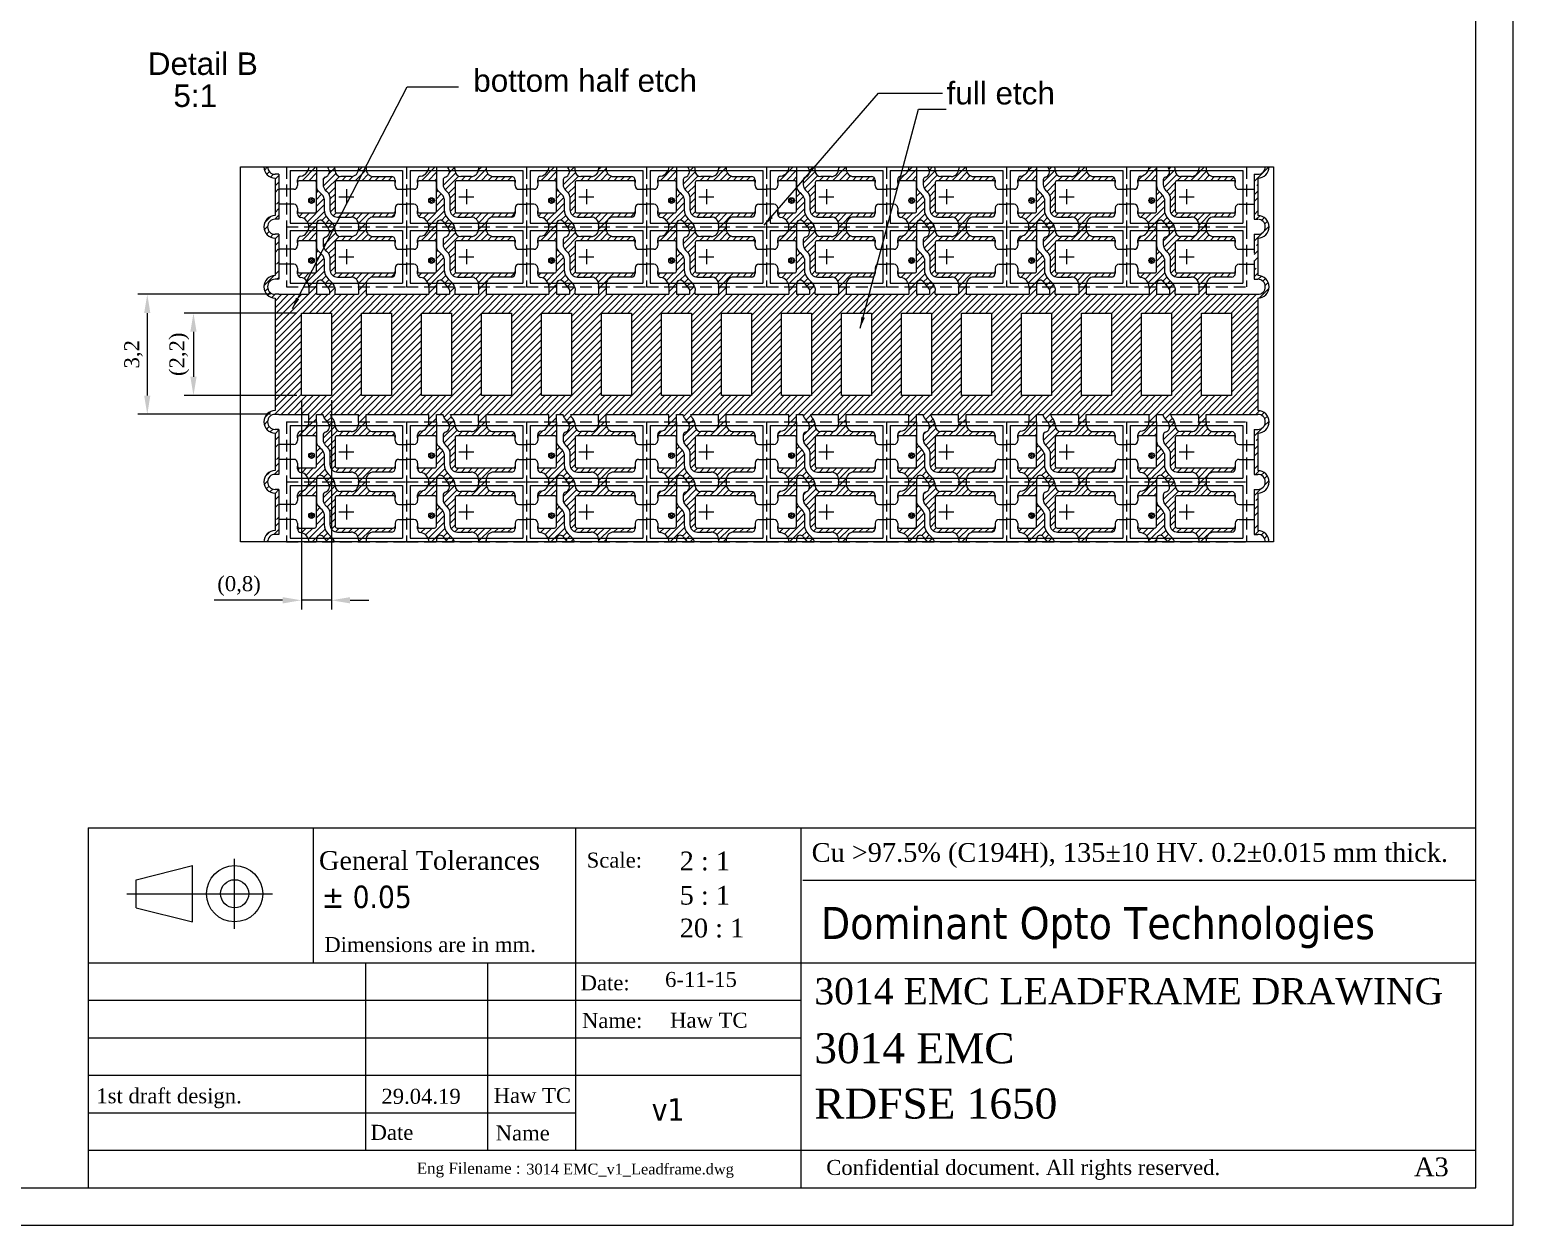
# Model space of a CAD drawing. Header units: millimetres. Extents: x -1672 to -743, y 1116 to 1403.
# Drawn here: x -941 to -743.2, y 1115.5 to 1274.9 of the extents above; entities that cross this region are included whole.
import ezdxf

# ---------------------------------------------------------------- set-up
doc = ezdxf.new("R2010")
doc.units = ezdxf.units.MM
doc.header["$MEASUREMENT"] = 0
doc.linetypes.add('ACAD_ISO02W100', pattern=[15, 12, -3])
doc.linetypes.add('HIDDEN', pattern=[9.525, 6.35, -3.175])
doc.layers.get('0').update_dxf_attribs({"color": 1})
for name, color, linetype in [('\\M+2A4C1\\M+2B3CE\\M+2B944', 144, 'HIDDEN'), ('bottom side half etching', 6, 'Continuous'), ('c2', 2, 'Continuous'), ('Hatch', 1, 'HIDDEN')]:
    doc.layers.add(name, color=color, linetype=linetype)
for name, color, linetype, lineweight in [('Dimension', 3, 'Continuous', 5), ('LF', 4, 'Continuous', 25), ('Visble1', 6, 'Continuous', 20), ('Visible', 7, 'Continuous', 25), ('Visible2', 6, 'ACAD_ISO02W100', 15)]:
    doc.layers.add(name, color=color, linetype=linetype, lineweight=lineweight)
doc.styles.add('Company Name', font='tahomabd.ttf', dxfattribs={"height": 3})
doc.styles.add('Dim', font='arial.ttf', dxfattribs={"height": 3})
doc.styles.add('Jentech', font='romantic.ttf')
doc.styles.get("Standard").update_dxf_attribs({"font": 'romantic.ttf', "height": 2})
doc.dimstyles.new('ISO-25', dxfattribs={"dimtxt": 2, "dimasz": 1.5, "dimexe": 0.5, "dimexo": 0.5, "dimgap": 0.7, "dimtad": 1, "dimdec": 3, "dimdsep": 46, "dimtxsty": 'Jentech', "dimcen": 2.5, "dimclre": 256, "dimclrt": 1, "dimadec": 0, "dimazin": 0, "dimtfac": 1, "dimtdec": 3, "dimtmove": 0, "dimatfit": 3, "dimfxl": 0, "dimlwe": -1, "dimarcsym": 0})
doc.dimstyles.new('ISO-25 scale5', dxfattribs={"dimtxt": 1.5, "dimasz": 2.5, "dimexe": 1.25, "dimexo": 0.625, "dimtad": 1, "dimtoh": 1, "dimlfac": 0.2, "dimtxsty": 'Standard', "dimcen": 2.5, "dimclre": 256, "dimclrt": 1, "dimadec": 0, "dimazin": 0, "dimtfac": 1, "dimtmove": 0, "dimatfit": 3, "dimfxl": 0, "dimlwe": -1, "dimarcsym": 0})
pattern_1 = [(45, (-1037.75305, 1191.4217), (-0.4419417, 0.4419417), [])]
pattern_2 = [(45, (-1152.9834, 964.2726), (-0.4419417, 0.4419417), [])]

# ---------------------------------------------------------------- blocks, each defined once
blk = doc.blocks.new('*D96')
at = {"layer": 'Defpoints', "color": 0}
for p in [(-904.75, 1237.13), (-919.13, 1226.13), (-904.75, 1226.13)]:
    blk.add_point(p, dxfattribs=at)
at = {"layer": 'Dimension'}
for p, q in [((-905.37, 1237.13), (-920.38, 1237.13)), ((-905.37, 1226.13), (-920.38, 1226.13))]:
    blk.add_line(p, q, dxfattribs=at)
at = {"layer": 'Dimension', "color": 0, "lineweight": -2}
blk.add_line((-919.13, 1234.63), (-919.13, 1228.63), dxfattribs=at)
at = {"layer": 'Dimension', "color": 0}
for points in [[(-919.55, 1234.63), (-918.72, 1234.63), (-919.13, 1237.13)], [(-919.55, 1228.63), (-918.72, 1228.63), (-919.13, 1226.13)]]:
    blk.add_solid(points, dxfattribs=at)
at = {"layer": 'Dimension', "color": 1, "insert": (-921.02, 1231.63), "char_height": 2, "attachment_point": 5, "rotation": 90}
blk.add_mtext('(2,2)', dxfattribs=at)
blk = doc.blocks.new('*D97')
at = {"layer": 'Defpoints', "color": 0}
for p in [(-904.75, 1226.13), (-900.75, 1226.13), (-904.75, 1198.84)]:
    blk.add_point(p, dxfattribs=at)
at = {"layer": 'Dimension'}
for p, q in [((-904.75, 1225.5), (-904.75, 1197.59)), ((-900.75, 1225.5), (-900.75, 1197.59))]:
    blk.add_line(p, q, dxfattribs=at)
at = {"layer": 'Dimension', "color": 0, "lineweight": -2}
for p, q in [((-907.25, 1198.84), (-916.38, 1198.84)), ((-900.75, 1198.84), (-904.75, 1198.84)), ((-898.25, 1198.84), (-895.75, 1198.84))]:
    blk.add_line(p, q, dxfattribs=at)
at = {"layer": 'Dimension', "color": 0}
for points in [[(-907.25, 1199.26), (-907.25, 1198.42), (-904.75, 1198.84)], [(-898.25, 1199.26), (-898.25, 1198.42), (-900.75, 1198.84)]]:
    blk.add_solid(points, dxfattribs=at)
at = {"layer": 'Dimension', "color": 1, "insert": (-913.06, 1200.73), "char_height": 2, "attachment_point": 5}
blk.add_mtext('(0,8)', dxfattribs=at)
blk = doc.blocks.new('*D147')
at = {"layer": 'Defpoints', "color": 0}
for p in [(-908.25, 1239.63), (-925.29, 1223.63), (-908.25, 1223.63)]:
    blk.add_point(p, dxfattribs=at)
at = {"layer": 'Dimension'}
for p, q in [((-908.87, 1239.63), (-926.54, 1239.63)), ((-908.87, 1223.63), (-926.54, 1223.63))]:
    blk.add_line(p, q, dxfattribs=at)
at = {"layer": 'Dimension', "color": 0, "lineweight": -2}
blk.add_line((-925.29, 1237.13), (-925.29, 1226.13), dxfattribs=at)
at = {"layer": 'Dimension', "color": 0}
for points in [[(-925.71, 1237.13), (-924.88, 1237.13), (-925.29, 1239.63)], [(-925.71, 1226.13), (-924.88, 1226.13), (-925.29, 1223.63)]]:
    blk.add_solid(points, dxfattribs=at)
at = {"layer": 'Dimension', "color": 1, "insert": (-927.13, 1231.63), "char_height": 2, "attachment_point": 5, "rotation": 90}
blk.add_mtext('3,2', dxfattribs=at)
blk = doc.blocks.new('*U46')
at = {"layer": 'LF'}
for p, q in [((-7, 0.5), (-5, 0.5)), ((-5, -0.5), (-5, 0.5)), ((-4, 0.5), (-2.25, 0.5)), ((-4, -0.5), (-4, 0.5)), ((-2.25, 0.07), (-2.25, 0.5)), ((-1.5, 0.5), (1.62, 0.5)), ((1.62, -0.5), (1.62, 0.5)), ((2.62, 0.5), (7, 0.5)), ((2.62, -0.5), (2.62, 0.5))]:
    blk.add_line(p, q, dxfattribs=at)
at = {"layer": 'LF', "lineweight": 9}
for p, q in [((-1.5, 0.5), (-1.5, 0)), ((-1.5, 0.05), (-1.5, 0)), ((-2.56, -0.5), (-2.36, -0.24))]:
    blk.add_line(p, q, dxfattribs=at)
at = {"layer": 'LF'}
blk.add_arc((-2.75, 0.07), 0.5, 321.8974, 0, dxfattribs=at)
at = {"layer": 'LF', "lineweight": 9}
blk.add_arc((-3, 0), 1.5, 340.7018, 0, dxfattribs=at)
blk = doc.blocks.new('*U47')
at = {"layer": 'LF', "color": 0, "linetype": 'ByBlock', "lineweight": -2}
for p in [(0, 0), (16, 0), (32, 0), (48, 0), (64, 0), (80, 0), (96, 0), (112, 0)]:
    blk.add_blockref('*U46', p, dxfattribs=at)
blk = doc.blocks.new('*U48')
at = {"layer": 'LF'}
for p, q in [((-7, 0.5), (-5, 0.5)), ((-5, -0.5), (-5, 0.5)), ((-4, 0.5), (-3.1, 0.5)), ((-4, -0.5), (-4, 0.5)), ((-3.1, 0.36), (-3.1, 0.5)), ((-2.1, 0.5), (1.62, 0.5)), ((-2.1, 0.43), (-2.1, 0.5)), ((1.62, -0.5), (1.62, 0.5)), ((2.62, 0.5), (7, 0.5)), ((2.62, -0.5), (2.62, 0.5))]:
    blk.add_line(p, q, dxfattribs=at)
at = {"layer": 'LF', "lineweight": 9}
blk.add_line((-2.99, 0.05), (-2.56, -0.5), dxfattribs=at)
at = {"layer": 'LF'}
blk.add_arc((-2.6, 0.36), 0.5, 180, 218.1026, dxfattribs=at)
at = {"layer": 'LF', "lineweight": 9}
for centre, radius, start, end in [((-1.6, 0.43), 0.5, 180, 225.5543), ((-3, -1), 1.5, 19.2982, 45.5543)]:
    blk.add_arc(centre, radius, start, end, dxfattribs=at)
blk = doc.blocks.new('*U49')
at = {"layer": 'LF', "color": 0, "linetype": 'ByBlock', "lineweight": -2}
for p in [(0, 0), (16, 0), (32, 0), (48, 0), (64, 0), (80, 0), (96, 0), (112, 0)]:
    blk.add_blockref('*U48', p, dxfattribs=at)
blk = doc.blocks.new('*U50')
at = {"layer": 'LF'}
blk.add_line((-1, 0), (1, 0), dxfattribs=at)
blk = doc.blocks.new('*U51')
at = {"layer": 'LF', "color": 0, "linetype": 'ByBlock', "lineweight": -2}
for p in [(0, 0), (16, 0), (32, 0), (48, 0), (64, 0), (80, 0), (96, 0), (112, 0), (128, 0)]:
    blk.add_blockref('*U50', p, dxfattribs=at)
blk = doc.blocks.new('*U52')
at = {"layer": 'LF'}
blk.add_line((-1, 0), (1, 0), dxfattribs=at)
blk = doc.blocks.new('*U53')
at = {"layer": 'LF', "color": 0, "linetype": 'ByBlock', "lineweight": -2}
for p in [(0, 0), (16, 0), (32, 0), (48, 0), (64, 0), (80, 0), (96, 0), (112, 0), (128, 0)]:
    blk.add_blockref('*U52', p, dxfattribs=at)
blk = doc.blocks.new('*U44')
at = {"layer": 'LF'}
blk.add_lwpolyline([(-2, 5.5), (2, 5.5), (2, -5.5), (-2, -5.5)], close=True, dxfattribs=at)
blk = doc.blocks.new('*U45')
at = {"layer": 'LF', "color": 0, "linetype": 'ByBlock', "lineweight": -2}
for p in [(0, 0), (8, 0), (16, 0), (24, 0), (32, 0), (40, 0), (48, 0), (56, 0), (64, 0), (72, 0), (80, 0), (88, 0), (96, 0), (104, 0), (112, 0), (120, 0)]:
    blk.add_blockref('*U44', p, dxfattribs=at)
blk = doc.blocks.new('without tunnel')
at = {"layer": 'Dimension'}
h = blk.add_hatch(dxfattribs=at)
h.set_pattern_fill('AR-HBONE', color=256, scale=0.2, style=0)
h.set_pattern_definition([(45, (-4678.2712, -3546.139), (9e-17, 1.13137085), [2.4, -0.8]), (135, (-4677.70555, -3545.5733), (9e-17, 1.13137085), [2.4, -0.8])])
h.paths.add_polyline_path([(-20.1, -2, 1), (-17.1, -2, 1)])
at = {"layer": 'Hatch'}
h = blk.add_hatch(dxfattribs=at)
h.set_pattern_fill('ANSI31', color=256, scale=20)
h.set_pattern_definition([(45, (2985.13, -1225.2742), (-1.767767, 1.767767), [])])
h.paths.add_polyline_path([(-16, 14), (-20.42, 14, -0.259589), (-24.29, 11.05, 0.372825), (-26, 9.07), (-26, 7.6, -0.414214), (-25, 8.6), (-17, 8.6, -0.414214), (-16, 7.6)])
h.paths.add_polyline_path([(-16, 16), (-20, 16, -0.103244), (-20.42, 14), (-16, 14)])
h.paths.add_polyline_path([(-9.75, -11.75, -0.198912), (-11.8, -6.8), (-11.8, -1.13, 0.172187), (-13.57, 1.7), (-14.83, 2.96, -0.198912), (-16, 5.78), (-16, -7.6, -0.414214), (-17, -8.6), (-25, -8.6, -0.414214), (-26, -7.6), (-26, -9.07, 0.372825), (-24.29, -11.05, -0.259589), (-20.42, -14), (-15.95, -14, -0.630407), (-12.43, -13.22), (-11.81, -14), (-7.51, -14, 0.014872), (-7.76, -13.74)])
h.paths.add_polyline_path([(-16, -14.45, -0.056727), (-15.95, -14), (-20.42, -14, -0.103244), (-20, -16), (-16, -16)])
h.paths.add_polyline_path([(-7.51, -14), (-11.81, -14), (-10.24, -16), (-6.34, -16, 0.097582)])
h.paths.add_polyline_path([(-5, 8.6), (25, 8.6, -0.414214), (26, 7.6), (26, 8.8, 0.414214), (24, 10.8), (14.5, 10.8, -0.356394), (10.58, 14), (6.42, 14, -0.356394), (2.5, 10.8), (-3, 10.8, -0.414214), (-6, 13.8), (-6, 14), (-9.08, 14, -0.393336), (-11.23, 10.52, 0.337319), (-12.4, 8.98), (-12.4, 6.43, 0.198912), (-11.23, 3.6), (-10.57, 2.94, -0.172187), (-8.8, 0.11), (-8.8, -6.8, 0.414214), (-4.8, -10.8), (2.5, -10.8, -0.356394), (6.42, -14), (10.58, -14, -0.356394), (14.5, -10.8), (24, -10.8, 0.414214), (26, -8.8), (26, -7.6, -0.414214), (25, -8.6), (-5, -8.6, -0.414214), (-6, -7.6), (-6, 7.6, -0.414214)])
h.paths.add_polyline_path([(-6.34, 16), (-10.24, 16), (-9.66, 15.26, -0.117374), (-9.08, 14), (-6, 14, 0.085121)])
h.paths.add_polyline_path([(10.5, 16), (6.5, 16), (6.5, 14.8, -0.050382), (6.42, 14), (10.58, 14, -0.050382), (10.5, 14.8)])
h.paths.add_polyline_path([(10.5, -14.8, -0.050382), (10.58, -14), (6.42, -14, -0.050382), (6.5, -14.8), (6.5, -16), (10.5, -16)])
at = {"layer": '\\M+2A4C1\\M+2B3CE\\M+2B944'}
for p, q in [((-32, 16), (-32, -16)), ((-32, 16), (32, 16)), ((32, 16), (32, -16)), ((-32, -16), (32, -16))]:
    blk.add_line(p, q, dxfattribs=at)
at = {"layer": 'bottom side half etching', "lineweight": 9}
blk.add_line((-26, 7.6), (-26, 6), dxfattribs=at)
for points in [[(-26, -7.6), (-26, -7.6, 0.414214), (-25, -8.6), (-17, -8.6, 0.414214), (-16, -7.6), (-16, 7.6, 0.414214), (-17, 8.6), (-25, 8.6, 0.414214), (-26, 7.6), (-26, 6)], [(26, 7.6), (26, 7.6, 0.414214), (25, 8.6), (-5, 8.6, 0.414214), (-6, 7.6), (-6, -7.6, 0.414214), (-5, -8.6), (25, -8.6, 0.414214), (26, -7.6), (26, -7.6)]]:
    blk.add_lwpolyline(points, format="xyb", dxfattribs=at)
for centre, start, end in [((-28, 6), 270, 0), ((28, 6), 180, 270), ((-28, -6), 0, 90), ((28, -6), 90, 180)]:
    blk.add_arc(centre, 2, start, end, dxfattribs=at)
at = {"layer": 'c2'}
for p, q in [((-30, 14), (-30, -14)), ((-30, 14), (30, 14)), ((30, 14), (30, -14)), ((-4, 0), (4, 0)), ((0, 4), (0, -4)), ((-30, -14), (30, -14))]:
    blk.add_line(p, q, dxfattribs=at)
at = {"layer": 'LF', "lineweight": 9}
for p, q in [((-16, 16), (-16, 5.78)), ((-10.24, 16), (-9.66, 15.26)), ((6.5, 16), (6.5, 14.8)), ((10.5, 16), (10.5, 14.8)), ((-26, 7.54), (-26, 9.07)), ((-12.4, 8.98), (-12.4, 6.43)), ((-6, 13.8), (-6, 14.02)), ((2.5, 10.8), (-3, 10.8)), ((14.5, 10.8), (24, 10.8)), ((26, 8.8), (26, 7.6)), ((-14.83, 2.96), (-13.57, 1.7)), ((-14.83, 2.96), (-13.57, 1.7)), ((-11.23, 3.6), (-10.57, 2.94)), ((-11.23, 3.6), (-10.57, 2.94)), ((-8.8, 0.11), (-8.8, -6.8)), ((-26, -9.07), (-26, -7.54)), ((-11.8, -1.13), (-11.8, -6.8)), ((26, -7.6), (26, -8.8)), ((-12.43, -13.22), (-10.24, -16)), ((-9.75, -11.75), (-7.76, -13.74)), ((-4.8, -10.8), (2.5, -10.8)), ((6.5, -14.8), (6.5, -16)), ((10.5, -14.8), (10.5, -16)), ((24, -10.8), (14.5, -10.8))]:
    blk.add_line(p, q, dxfattribs=at)
at = {"layer": 'LF', "ltscale": 0.1}
blk.add_line((-16, -14.45), (-16, -16), dxfattribs=at)
at = {"layer": 'LF', "lineweight": 9}
blk.add_circle((-18.6, -2), 1.5, dxfattribs=at)
at = {"layer": 'LF', "ltscale": 0.1}
for centre, radius, start, end in [((-25, 16), 5, 278.21321, 0), ((-24, 9.07), 2, 98.21321, 180), ((-24, -9.07), 2, 180, 261.78679), ((-25, -16), 5, 0, 81.78679)]:
    blk.add_arc(centre, radius, start, end, dxfattribs=at)
at = {"layer": 'LF', "lineweight": 9}
for centre, radius, start, end in [((-12, 14.02), 6, 0, 19.29823), ((-10.8, 8.98), 1.6, 105.14573, 180), ((-12.02, 13.41), 3, 285.4391, 38.10257), ((-3, 13.8), 3, 180, 270), ((2.5, 14.8), 4, 270, 0), ((14.5, 14.8), 4, 180, 270), ((24, 8.8), 2, 0, 90), ((-12, 5.78), 4, 180, 225), ((-16.67, -2.21), 4.99, 12.52119, 51.60039), ((-8.4, 6.43), 4, 180, 225), ((-8.4, 6.43), 4, 180, 225), ((-13.67, -0.97), 4.99, 12.52119, 51.60039), ((-4.8, -6.8), 7, 180, 225), ((-4.8, -6.8), 4, 180, 270), ((-14, -14.45), 2, 38.10257, 180), ((-12, -17.98), 6, 19.29823, 45), ((2.5, -14.8), 4, 360, 90), ((14.5, -14.8), 4, 90, 180), ((24, -8.8), 2, 270, 360)]:
    blk.add_arc(centre, radius, start, end, dxfattribs=at)
at = {"layer": 'Visble1'}
for p, q in [((-28, 4), (-32, 4)), ((26, 6), (26, 7.6)), ((28, 4), (32, 4)), ((-28, -4), (-32, -4)), ((-26, -6), (-26, -7.6)), ((26, -6), (26, -7.6)), ((28, -4), (32, -4))]:
    blk.add_line(p, q, dxfattribs=at)

msp = doc.modelspace()

# ---------------------------------------------------------------- hatches: boundary and pattern name
at = {"layer": 'Hatch'}
h = msp.add_hatch(dxfattribs=at)
h.set_pattern_fill('ANSI31', color=256, scale=5)
h.set_pattern_definition(pattern_2)
h.paths.add_polyline_path([(-907.7474, 1251.1251), (-908.2474, 1251.1251), (-908.2474, 1250.1251, 1), (-908.2474, 1247.1251), (-908.2474, 1246.1251), (-907.7474, 1246.1251), (-907.7474, 1247.6251), (-908.2474, 1247.6251, -1), (-908.2474, 1249.6251), (-907.7474, 1249.6251)])
h.paths.add_polyline_path([(-907.7474, 1255.6251), (-908.2474, 1255.6251, -0.41421356), (-909.2474, 1256.6251), (-909.7474, 1256.6251, 0.41421356), (-908.2474, 1255.1251), (-908.2474, 1254.1251), (-907.7474, 1254.1251)])
h.paths.add_polyline_path([(-775.7474, 1256.6251), (-776.2474, 1256.6251, -0.41421356), (-777.2474, 1255.6251), (-777.7474, 1255.6251), (-777.7474, 1254.1251), (-777.2474, 1254.1251), (-777.2474, 1255.1251, 0.41421356)])
h.paths.add_polyline_path([(-777.2474, 1250.1251), (-777.2474, 1251.1251), (-777.7474, 1251.1251), (-777.7474, 1249.6251), (-777.2474, 1249.6251, -1), (-777.2474, 1247.6251), (-777.7474, 1247.6251), (-777.7474, 1246.1251), (-777.2474, 1246.1251), (-777.2474, 1247.1251, 1)])
h = msp.add_hatch(dxfattribs=at)
h.set_pattern_fill('ANSI31', color=256, scale=10, style=0)
h.set_pattern_definition([(45, (-1152.9834, 964.2726), (-0.8838835, 0.8838835), [])])
h.paths.add_polyline_path([(-907.7474, 1253.6251), (-908.2474, 1253.6251), (-908.2474, 1251.6251), (-907.7474, 1251.6251)])
h = msp.add_hatch(dxfattribs=at)
h.set_pattern_fill('ANSI31', color=256, scale=5)
h.set_pattern_definition(pattern_2)
h.paths.add_polyline_path([(-777.7474, 1253.6251), (-777.2474, 1253.6251), (-777.2474, 1251.6251), (-777.7474, 1251.6251)])
h = msp.add_hatch(dxfattribs=at)
h.set_pattern_fill('ANSI31', color=256, scale=10, style=0)
h.set_pattern_definition([(45, (-1152.9834, 956.2726), (-0.8838835, 0.8838835), [])])
h.paths.add_polyline_path([(-907.7474, 1245.6251), (-908.2474, 1245.6251), (-908.2474, 1243.6251), (-907.7474, 1243.6251)])
h = msp.add_hatch(dxfattribs=at)
h.set_pattern_fill('ANSI31', color=256, scale=5)
h.set_pattern_definition(pattern_2)
h.paths.add_polyline_path([(-777.7474, 1245.6251), (-777.2474, 1245.6251), (-777.2474, 1243.6251), (-777.7474, 1243.6251)])
h = msp.add_hatch(dxfattribs=at)
h.set_pattern_fill('ANSI31', color=256, scale=5)
h.set_pattern_definition(pattern_1)
h.paths.add_polyline_path([(-908.2474, 1224.1251, 1), (-908.2474, 1221.1251), (-908.2474, 1220.1251), (-907.7474, 1220.1251), (-907.7474, 1221.6251), (-908.2474, 1221.6251, -1), (-908.2474, 1223.6251), (-907.7474, 1223.6251), (-905.7474, 1223.6251), (-903.7474, 1223.6251), (-903.7474, 1222.6251), (-902.7474, 1222.6251), (-902.7474, 1223.6251), (-901.8474, 1223.6251), (-901.8474, 1223.4856, 0.1678027), (-901.7408, 1223.177), (-901.308, 1222.6251), (-900.3321, 1222.6251, 0.11506753), (-900.6975, 1223.2002, -0.20142783), (-900.8474, 1223.5572), (-900.8474, 1223.6251), (-897.1224, 1223.6251), (-897.1224, 1222.6251), (-896.1224, 1222.6251), (-896.1224, 1223.6251), (-891.7474, 1223.6251), (-889.7474, 1223.6251), (-887.7474, 1223.6251), (-887.7474, 1222.6251), (-886.7474, 1222.6251), (-886.7474, 1223.6251), (-885.8474, 1223.6251), (-885.8474, 1223.4856, 0.1678027), (-885.7408, 1223.177), (-885.308, 1222.6251), (-884.3321, 1222.6251, 0.11506753), (-884.6975, 1223.2002, -0.20142783), (-884.8474, 1223.5572), (-884.8474, 1223.6251), (-881.1224, 1223.6251), (-881.1224, 1222.6251), (-880.1224, 1222.6251), (-880.1224, 1223.6251), (-875.7474, 1223.6251), (-873.7474, 1223.6251), (-871.7474, 1223.6251), (-871.7474, 1222.6251), (-870.7474, 1222.6251), (-870.7474, 1223.6251), (-869.8474, 1223.6251), (-869.8474, 1223.4856, 0.1678027), (-869.7408, 1223.177), (-869.308, 1222.6251), (-868.3321, 1222.6251, 0.11506753), (-868.6975, 1223.2002, -0.20142783), (-868.8474, 1223.5572), (-868.8474, 1223.6251), (-865.1224, 1223.6251), (-865.1224, 1222.6251), (-864.1224, 1222.6251), (-864.1224, 1223.6251), (-859.7474, 1223.6251), (-857.7474, 1223.6251), (-855.7474, 1223.6251), (-855.7474, 1222.6251), (-854.7474, 1222.6251), (-854.7474, 1223.6251), (-853.8474, 1223.6251), (-853.8474, 1223.4856, 0.1678027), (-853.7408, 1223.177), (-853.308, 1222.6251), (-852.3321, 1222.6251, 0.11506753), (-852.6975, 1223.2002, -0.20142783), (-852.8474, 1223.5572), (-852.8474, 1223.6251), (-849.1224, 1223.6251), (-849.1224, 1222.6251), (-848.1224, 1222.6251), (-848.1224, 1223.6251), (-843.7474, 1223.6251), (-841.7474, 1223.6251), (-839.7474, 1223.6251), (-839.7474, 1222.6251), (-838.7474, 1222.6251), (-838.7474, 1223.6251), (-837.8474, 1223.6251), (-837.8474, 1223.4856, 0.1678027), (-837.7408, 1223.177), (-837.308, 1222.6251), (-836.3321, 1222.6251, 0.11506753), (-836.6975, 1223.2002, -0.20142783), (-836.8474, 1223.5572), (-836.8474, 1223.6251), (-833.1224, 1223.6251), (-833.1224, 1222.6251), (-832.1224, 1222.6251), (-832.1224, 1223.6251), (-827.7474, 1223.6251), (-825.7474, 1223.6251), (-823.7474, 1223.6251), (-823.7474, 1222.6251), (-822.7474, 1222.6251), (-822.7474, 1223.6251), (-821.8474, 1223.6251), (-821.8474, 1223.4856, 0.1678027), (-821.7408, 1223.177), (-821.308, 1222.6251), (-820.3321, 1222.6251, 0.11506753), (-820.6975, 1223.2002, -0.20142783), (-820.8474, 1223.5572), (-820.8474, 1223.6251), (-817.1224, 1223.6251), (-817.1224, 1222.6251), (-816.1224, 1222.6251), (-816.1224, 1223.6251), (-811.7474, 1223.6251), (-809.7474, 1223.6251), (-807.7474, 1223.6251), (-807.7474, 1222.6251), (-806.7474, 1222.6251), (-806.7474, 1223.6251), (-805.8474, 1223.6251), (-805.8474, 1223.4856, 0.1678027), (-805.7408, 1223.177), (-805.308, 1222.6251), (-804.3321, 1222.6251, 0.11506753), (-804.6975, 1223.2002, -0.20142783), (-804.8474, 1223.5572), (-804.8474, 1223.6251), (-801.1224, 1223.6251), (-801.1224, 1222.6251), (-800.1224, 1222.6251), (-800.1224, 1223.6251), (-795.7474, 1223.6251), (-793.7474, 1223.6251), (-791.7474, 1223.6251), (-791.7474, 1222.6251), (-790.7474, 1222.6251), (-790.7474, 1223.6251), (-789.8474, 1223.6251), (-789.8474, 1223.4856, 0.1678027), (-789.7408, 1223.177), (-789.308, 1222.6251), (-788.3321, 1222.6251, 0.11506753), (-788.6975, 1223.2002, -0.20142783), (-788.8474, 1223.5572), (-788.8474, 1223.6251), (-785.1224, 1223.6251), (-785.1224, 1222.6251), (-784.1224, 1222.6251), (-784.1224, 1223.6251), (-779.7474, 1223.6251), (-777.7474, 1223.6251), (-777.2474, 1223.6251, -1), (-777.2474, 1221.6251), (-777.7474, 1221.6251), (-777.7474, 1220.1251), (-777.2474, 1220.1251), (-777.2474, 1221.1251, 1), (-777.2474, 1224.1251), (-777.2474, 1239.1251, 1), (-777.2474, 1242.1251), (-777.2474, 1243.1251), (-777.7474, 1243.1251), (-777.7474, 1241.6251), (-777.2474, 1241.6251, -1), (-777.2474, 1239.6251), (-777.7474, 1239.6251), (-779.7474, 1239.6251), (-784.1224, 1239.6251), (-784.1224, 1240.6251), (-785.1224, 1240.6251), (-785.1224, 1239.6251), (-788.2479, 1239.6251), (-788.2479, 1240.1293, 0.084404), (-788.3321, 1240.6251), (-789.308, 1240.6251), (-789.1044, 1240.3654, -0.1678027), (-788.9979, 1240.0569), (-788.9979, 1239.6251), (-790.7474, 1239.6251), (-790.7474, 1240.6251), (-791.7474, 1240.6251), (-791.7474, 1239.6251), (-793.7474, 1239.6251), (-795.7474, 1239.6251), (-800.1224, 1239.6251), (-800.1224, 1240.6251), (-801.1224, 1240.6251), (-801.1224, 1239.6251), (-804.2479, 1239.6251), (-804.2479, 1240.1293, 0.084404), (-804.3321, 1240.6251), (-805.308, 1240.6251), (-805.1044, 1240.3654, -0.1678027), (-804.9979, 1240.0569), (-804.9979, 1239.6251), (-806.7474, 1239.6251), (-806.7474, 1240.6251), (-807.7474, 1240.6251), (-807.7474, 1239.6251), (-809.7474, 1239.6251), (-811.7474, 1239.6251), (-816.1224, 1239.6251), (-816.1224, 1240.6251), (-817.1224, 1240.6251), (-817.1224, 1239.6251), (-820.2479, 1239.6251), (-820.2479, 1240.1293, 0.084404), (-820.3321, 1240.6251), (-821.308, 1240.6251), (-821.1044, 1240.3654, -0.1678027), (-820.9979, 1240.0569), (-820.9979, 1239.6251), (-822.7474, 1239.6251), (-822.7474, 1240.6251), (-823.7474, 1240.6251), (-823.7474, 1239.6251), (-825.7474, 1239.6251), (-827.7474, 1239.6251), (-832.1224, 1239.6251), (-832.1224, 1240.6251), (-833.1224, 1240.6251), (-833.1224, 1239.6251), (-836.2479, 1239.6251), (-836.2479, 1240.1293, 0.084404), (-836.3321, 1240.6251), (-837.308, 1240.6251), (-837.1044, 1240.3654, -0.1678027), (-836.9979, 1240.0569), (-836.9979, 1239.6251), (-838.7474, 1239.6251), (-838.7474, 1240.6251), (-839.7474, 1240.6251), (-839.7474, 1239.6251), (-841.7474, 1239.6251), (-843.7474, 1239.6251), (-848.1224, 1239.6251), (-848.1224, 1240.6251), (-849.1224, 1240.6251), (-849.1224, 1239.6251), (-852.2479, 1239.6251), (-852.2479, 1240.1293, 0.084404), (-852.3321, 1240.6251), (-853.308, 1240.6251), (-853.1044, 1240.3654, -0.1678027), (-852.9979, 1240.0569), (-852.9979, 1239.6251), (-854.7474, 1239.6251), (-854.7474, 1240.6251), (-855.7474, 1240.6251), (-855.7474, 1239.6251), (-857.7474, 1239.6251), (-859.7474, 1239.6251), (-864.1224, 1239.6251), (-864.1224, 1240.6251), (-865.1224, 1240.6251), (-865.1224, 1239.6251), (-868.2479, 1239.6251), (-868.2479, 1240.1293, 0.084404), (-868.3321, 1240.6251), (-869.308, 1240.6251), (-869.1044, 1240.3654, -0.1678027), (-868.9979, 1240.0569), (-868.9979, 1239.6251), (-870.7474, 1239.6251), (-870.7474, 1240.6251), (-871.7474, 1240.6251), (-871.7474, 1239.6251), (-873.7474, 1239.6251), (-875.7474, 1239.6251), (-880.1224, 1239.6251), (-880.1224, 1240.6251), (-881.1224, 1240.6251), (-881.1224, 1239.6251), (-884.2479, 1239.6251), (-884.2479, 1240.1293, 0.084404), (-884.3321, 1240.6251), (-885.308, 1240.6251), (-885.1044, 1240.3654, -0.1678027), (-884.9979, 1240.0569), (-884.9979, 1239.6251), (-886.7474, 1239.6251), (-886.7474, 1240.6251), (-887.7474, 1240.6251), (-887.7474, 1239.6251), (-889.7474, 1239.6251), (-891.7474, 1239.6251), (-896.1224, 1239.6251), (-896.1224, 1240.6251), (-897.1224, 1240.6251), (-897.1224, 1239.6251), (-900.2479, 1239.6251), (-900.2479, 1240.1293, 0.084404), (-900.3321, 1240.6251), (-901.308, 1240.6251), (-901.1044, 1240.3654, -0.1678027), (-900.9979, 1240.0569), (-900.9979, 1239.6251), (-902.7474, 1239.6251), (-902.7474, 1240.6251), (-903.7474, 1240.6251), (-903.7474, 1239.6251), (-905.7474, 1239.6251), (-907.7474, 1239.6251), (-908.2474, 1239.6251, -1), (-908.2474, 1241.6251), (-907.7474, 1241.6251), (-907.7474, 1243.1251), (-908.2474, 1243.1251), (-908.2474, 1242.1251, 1), (-908.2474, 1239.1251)])
h.paths.add_polyline_path([(-904.7474, 1237.1251), (-900.7474, 1237.1251), (-900.7474, 1226.1251), (-904.7474, 1226.1251)], flags=16)
h.paths.add_polyline_path([(-896.7474, 1237.1251), (-892.7474, 1237.1251), (-892.7474, 1226.1251), (-896.7474, 1226.1251)], flags=16)
h.paths.add_polyline_path([(-888.7474, 1237.1251), (-884.7474, 1237.1251), (-884.7474, 1226.1251), (-888.7474, 1226.1251)], flags=16)
h.paths.add_polyline_path([(-880.7474, 1237.1251), (-876.7474, 1237.1251), (-876.7474, 1226.1251), (-880.7474, 1226.1251)], flags=16)
h.paths.add_polyline_path([(-872.7474, 1237.1251), (-868.7474, 1237.1251), (-868.7474, 1226.1251), (-872.7474, 1226.1251)], flags=16)
h.paths.add_polyline_path([(-864.7474, 1237.1251), (-860.7474, 1237.1251), (-860.7474, 1226.1251), (-864.7474, 1226.1251)], flags=16)
h.paths.add_polyline_path([(-856.7474, 1237.1251), (-852.7474, 1237.1251), (-852.7474, 1226.1251), (-856.7474, 1226.1251)], flags=16)
h.paths.add_polyline_path([(-848.7474, 1237.1251), (-844.7474, 1237.1251), (-844.7474, 1226.1251), (-848.7474, 1226.1251)], flags=16)
h.paths.add_polyline_path([(-840.7474, 1237.1251), (-836.7474, 1237.1251), (-836.7474, 1226.1251), (-840.7474, 1226.1251)], flags=16)
h.paths.add_polyline_path([(-832.7474, 1237.1251), (-828.7474, 1237.1251), (-828.7474, 1226.1251), (-832.7474, 1226.1251)], flags=16)
h.paths.add_polyline_path([(-824.7474, 1237.1251), (-820.7474, 1237.1251), (-820.7474, 1226.1251), (-824.7474, 1226.1251)], flags=16)
h.paths.add_polyline_path([(-816.7474, 1237.1251), (-812.7474, 1237.1251), (-812.7474, 1226.1251), (-816.7474, 1226.1251)], flags=16)
h.paths.add_polyline_path([(-808.7474, 1237.1251), (-804.7474, 1237.1251), (-804.7474, 1226.1251), (-808.7474, 1226.1251)], flags=16)
h.paths.add_polyline_path([(-800.7474, 1237.1251), (-796.7474, 1237.1251), (-796.7474, 1226.1251), (-800.7474, 1226.1251)], flags=16)
h.paths.add_polyline_path([(-792.7474, 1237.1251), (-788.7474, 1237.1251), (-788.7474, 1226.1251), (-792.7474, 1226.1251)], flags=16)
h.paths.add_polyline_path([(-784.7474, 1237.1251), (-780.7474, 1237.1251), (-780.7474, 1226.1251), (-784.7474, 1226.1251)], flags=16)
h = msp.add_hatch(dxfattribs=at)
h.set_pattern_fill('ANSI31', color=256, scale=10, style=0)
h.set_pattern_definition([(45, (-1152.9834, 930.2726), (-0.8838835, 0.8838835), [])])
h.paths.add_polyline_path([(-907.7474, 1219.6251), (-908.2474, 1219.6251), (-908.2474, 1217.6251), (-907.7474, 1217.6251)])
h = msp.add_hatch(dxfattribs=at)
h.set_pattern_fill('ANSI31', color=256, scale=5)
h.set_pattern_definition([(45, (-1152.9834, 938.2726), (-0.4419417, 0.4419417), [])])
h.paths.add_polyline_path([(-777.7474, 1219.6251), (-777.2474, 1219.6251), (-777.2474, 1217.6251), (-777.7474, 1217.6251)])
h = msp.add_hatch(dxfattribs=at)
h.set_pattern_fill('ANSI31', color=256, scale=5)
h.set_pattern_definition(pattern_1)
h.paths.add_polyline_path([(-907.7474, 1217.1251), (-908.2474, 1217.1251), (-908.2474, 1216.1251, 1), (-908.2474, 1213.1251), (-908.2474, 1212.1251), (-907.7474, 1212.1251), (-907.7474, 1213.6251), (-908.2474, 1213.6251, -1), (-908.2474, 1215.6251), (-907.7474, 1215.6251)])
h.paths.add_polyline_path([(-907.7474, 1209.1251), (-908.2474, 1209.1251), (-908.2474, 1208.1251, 0.41504332), (-909.7474, 1206.6208), (-909.2474, 1206.6208, -0.41545838), (-908.2474, 1207.6251), (-907.7474, 1207.6251)])
h.paths.add_polyline_path([(-777.2474, 1216.1251), (-777.2474, 1217.1251), (-777.7474, 1217.1251), (-777.7474, 1215.6251), (-777.2474, 1215.6251, -1), (-777.2474, 1213.6251), (-777.7474, 1213.6251), (-777.7474, 1212.1251), (-777.2474, 1212.1251), (-777.2474, 1213.1251, 1)])
h.paths.add_polyline_path([(-777.2474, 1208.1251), (-777.2474, 1209.1251), (-777.7474, 1209.1251), (-777.7474, 1207.6251), (-777.2474, 1207.6251, -0.41545838), (-776.2474, 1206.6208), (-775.7474, 1206.6208, 0.41504332)])
h = msp.add_hatch(dxfattribs=at)
h.set_pattern_fill('ANSI31', color=256, scale=10, style=0)
h.set_pattern_definition([(45, (-1152.9834, 922.2726), (-0.8838835, 0.8838835), [])])
h.paths.add_polyline_path([(-907.7474, 1211.6251), (-908.2474, 1211.6251), (-908.2474, 1209.6251), (-907.7474, 1209.6251)])
h = msp.add_hatch(dxfattribs=at)
h.set_pattern_fill('ANSI31', color=256, scale=5)
h.set_pattern_definition([(45, (-1152.9834, 930.2726), (-0.4419417, 0.4419417), [])])
h.paths.add_polyline_path([(-777.7474, 1211.6251), (-777.2474, 1211.6251), (-777.2474, 1209.6251), (-777.7474, 1209.6251)])

# ---------------------------------------------------------------- linework, layer by layer
for p, q in [((-933.1834, 1168.5221), (-933.1834, 1120.5221)), ((-933.1834, 1168.5221), (-748.1834, 1168.5221)), ((-903.1834, 1168.5221), (-903.1834, 1150.5516)), ((-868.1834, 1168.5221), (-868.1834, 1125.5221)), ((-868.1834, 1168.5221), (-868.1834, 1125.5221)), ((-838.1834, 1168.5221), (-838.1834, 1120.5221)), ((-926.7708, 1161.5968), (-919.2708, 1163.4718)), ((-919.2708, 1155.9718), (-919.2708, 1163.4718)), ((-913.6436, 1155.0527), (-913.6436, 1164.3733)), ((-926.7708, 1157.8468), (-926.7708, 1161.5968)), ((-837.9099, 1161.5221), (-748.1834, 1161.5221)), ((-928.0269, 1159.7218), (-908.5929, 1159.7218)), ((-926.7708, 1157.8468), (-919.2708, 1155.9718)), ((-933.1834, 1150.5221), (-748.1834, 1150.5221)), ((-896.1834, 1150.5221), (-896.1834, 1125.5221)), ((-879.9264, 1150.5221), (-879.9264, 1125.5221)), ((-933.1834, 1145.5221), (-838.1834, 1145.5221)), ((-933.1834, 1140.5221), (-838.1834, 1140.5221)), ((-933.1834, 1135.5221), (-838.1834, 1135.5221)), ((-933.1834, 1130.5221), (-868.1834, 1130.5221)), ((-933.1834, 1125.5221), (-748.1834, 1125.5221))]:
    msp.add_line(p, q)
for points in [[(-1152.9834, 1115.5221), (-743.1834, 1115.5221), (-743.1834, 1402.8221), (-1152.9834, 1402.8221)], [(-1147.9834, 1120.5221), (-748.1834, 1120.5221), (-748.1834, 1397.8221), (-1147.9834, 1397.8221)]]:
    msp.add_lwpolyline(points, close=True)
for radius in [3.75, 1.875]:
    msp.add_circle((-913.6436, 1159.7218), radius)
at = {"layer": 'bottom side half etching'}
for p, q in [((-908.2474, 1255.1251), (-908.2474, 1250.1251)), ((-908.2474, 1255.1251), (-908.2474, 1250.1251)), ((-777.2474, 1255.1251), (-777.2474, 1250.1251)), ((-777.2474, 1255.1251), (-777.2474, 1250.1251)), ((-908.2474, 1247.1251), (-908.2474, 1242.1251)), ((-908.2474, 1247.1251), (-908.2474, 1242.1251)), ((-777.2474, 1247.1251), (-777.2474, 1242.1251)), ((-777.2474, 1247.1251), (-777.2474, 1242.1251)), ((-908.2474, 1239.1251), (-908.2474, 1224.1251)), ((-777.2474, 1239.1251), (-777.2474, 1224.1251)), ((-908.2474, 1221.1251), (-908.2474, 1216.1251)), ((-908.2474, 1221.1251), (-908.2474, 1216.1251)), ((-777.2474, 1221.1251), (-777.2474, 1216.1251)), ((-777.2474, 1221.1251), (-777.2474, 1216.1251)), ((-908.2474, 1213.1251), (-908.2474, 1208.1251)), ((-908.2474, 1213.1251), (-908.2474, 1208.1251)), ((-777.2474, 1213.1251), (-777.2474, 1208.1251)), ((-777.2474, 1213.1251), (-777.2474, 1208.1251))]:
    msp.add_line(p, q, dxfattribs=at)
for centre, start, end in [((-908.2474, 1256.6251), 180, 270), ((-777.2474, 1256.6251), 270, 360), ((-908.2474, 1248.6251), 90, 270), ((-777.2474, 1248.6251), 270, 90), ((-908.2474, 1240.6251), 90, 270), ((-777.2474, 1240.6251), 270, 90), ((-908.2474, 1222.6251), 90, 270), ((-777.2474, 1222.6251), 270, 90), ((-908.2474, 1214.6251), 90, 270), ((-777.2474, 1214.6251), 270, 90), ((-908.2474, 1206.6251), 90, 180.162269), ((-777.2474, 1206.6251), 359.837731, 90)]:
    msp.add_arc(centre, 1.5, start, end, dxfattribs=at)
at = {"layer": 'LF'}
for p, q in [((-907.7474, 1255.6251), (-908.2474, 1255.6251)), ((-907.7474, 1255.6251), (-907.7474, 1253.6251)), ((-777.7474, 1255.6251), (-777.2474, 1255.6251)), ((-777.7474, 1255.6251), (-777.7474, 1253.1251)), ((-907.7474, 1253.6251), (-907.7474, 1251.6251)), ((-777.7474, 1253.6251), (-777.7474, 1251.6251)), ((-777.7474, 1252.1251), (-777.7474, 1249.6251)), ((-907.7474, 1251.6251), (-907.7474, 1249.6251)), ((-907.7474, 1249.6251), (-908.2474, 1249.6251)), ((-777.7474, 1249.6251), (-777.2474, 1249.6251)), ((-907.7474, 1247.6251), (-908.2474, 1247.6251)), ((-907.7474, 1247.6251), (-907.7474, 1244.1251)), ((-777.7474, 1247.6251), (-777.2474, 1247.6251)), ((-777.7474, 1247.6251), (-777.7474, 1245.1251)), ((-907.7474, 1244.1251), (-907.7474, 1241.6251)), ((-777.7474, 1244.1251), (-777.7474, 1241.6251)), ((-907.7474, 1241.6251), (-908.2474, 1241.6251)), ((-777.7474, 1241.6251), (-777.2474, 1241.6251)), ((-907.7474, 1239.6251), (-908.2474, 1239.6251)), ((-777.7474, 1239.6251), (-777.2474, 1239.6251)), ((-907.7474, 1223.6251), (-908.2474, 1223.6251)), ((-777.7474, 1223.6251), (-777.2474, 1223.6251)), ((-907.7474, 1221.6251), (-908.2474, 1221.6251)), ((-907.7474, 1221.6251), (-907.7474, 1218.1251)), ((-777.7474, 1221.6251), (-777.2474, 1221.6251)), ((-777.7474, 1221.6251), (-777.7474, 1218.1251)), ((-907.7474, 1219.6251), (-907.7474, 1217.6251)), ((-907.7474, 1218.1251), (-907.7474, 1215.6251)), ((-777.7474, 1218.1251), (-777.7474, 1215.6251)), ((-907.7474, 1215.6251), (-908.2474, 1215.6251)), ((-777.7474, 1215.6251), (-777.2474, 1215.6251)), ((-907.7474, 1213.6251), (-908.2474, 1213.6251)), ((-907.7474, 1213.6251), (-907.7474, 1210.1251)), ((-777.7474, 1213.6251), (-777.2474, 1213.6251)), ((-777.7474, 1213.6251), (-777.7474, 1210.1251)), ((-907.7474, 1211.6251), (-907.7474, 1209.6251)), ((-907.7474, 1210.1251), (-907.7474, 1207.6251)), ((-777.7474, 1210.1251), (-777.7474, 1207.6251)), ((-907.7474, 1207.6251), (-908.2474, 1207.6251)), ((-777.7474, 1207.6251), (-777.2474, 1207.6251))]:
    msp.add_line(p, q, dxfattribs=at)
for centre, start, end in [((-908.2474, 1256.6251), 180, 270), ((-777.2474, 1256.6251), 270, 360), ((-908.2474, 1248.6251), 90, 270), ((-777.2474, 1248.6251), 270, 90), ((-908.2474, 1240.6251), 90, 270), ((-777.2474, 1240.6251), 270, 90), ((-908.2474, 1222.6251), 90, 270), ((-777.2474, 1222.6251), 270, 90), ((-908.2474, 1214.6251), 90, 270), ((-777.2474, 1214.6251), 270, 90), ((-908.2474, 1206.6251), 90, 180.243404), ((-777.2474, 1206.6251), 359.756596, 90)]:
    msp.add_arc(centre, 1, start, end, dxfattribs=at)
at = {"layer": 'Visble1'}
for p, q in [((-906.7474, 1253.6251), (-907.7474, 1253.6251)), ((-778.7474, 1253.6251), (-777.7474, 1253.6251)), ((-906.7474, 1251.6251), (-907.7474, 1251.6251)), ((-778.7474, 1251.6251), (-777.7474, 1251.6251)), ((-906.7474, 1245.6251), (-907.7474, 1245.6251)), ((-778.7474, 1245.6251), (-777.7474, 1245.6251)), ((-906.7474, 1243.6251), (-907.7474, 1243.6251)), ((-778.7474, 1243.6251), (-777.7474, 1243.6251)), ((-906.7474, 1219.6251), (-907.7474, 1219.6251)), ((-778.7474, 1219.6251), (-777.7474, 1219.6251)), ((-906.7474, 1217.6251), (-907.7474, 1217.6251)), ((-778.7474, 1217.6251), (-777.7474, 1217.6251)), ((-906.7474, 1211.6251), (-907.7474, 1211.6251)), ((-778.7474, 1211.6251), (-777.7474, 1211.6251)), ((-906.7474, 1209.6251), (-907.7474, 1209.6251)), ((-778.7474, 1209.6251), (-777.7474, 1209.6251))]:
    msp.add_line(p, q, dxfattribs=at)
at = {"layer": 'Visible2', "linetype": 'ByBlock'}
msp.add_lwpolyline([(-912.8513, 1256.6251), (-775.1589, 1256.6251), (-775.1589, 1206.6208), (-912.8513, 1206.6208)], close=True, dxfattribs=at)

# ---------------------------------------------------------------- block references
at = {"layer": 'Dimension', "xscale": 0.25, "yscale": 0.25, "zscale": 0.25}
for p in [(-898.7474, 1252.6251), (-882.7474, 1252.6251), (-866.7474, 1252.6251), (-850.7474, 1252.6251), (-834.7474, 1252.6251), (-818.7474, 1252.6251), (-802.7474, 1252.6251), (-786.7474, 1252.6251), (-898.7474, 1244.6251), (-882.7474, 1244.6251), (-866.7474, 1244.6251), (-850.7474, 1244.6251), (-834.7474, 1244.6251), (-818.7474, 1244.6251), (-802.7474, 1244.6251), (-786.7474, 1244.6251), (-898.7474, 1218.6251), (-882.7474, 1218.6251), (-866.7474, 1218.6251), (-850.7474, 1218.6251), (-834.7474, 1218.6251), (-818.7474, 1218.6251), (-802.7474, 1218.6251), (-786.7474, 1218.6251), (-898.7474, 1210.6251), (-882.7474, 1210.6251), (-866.7474, 1210.6251), (-850.7474, 1210.6251), (-834.7474, 1210.6251), (-818.7474, 1210.6251), (-802.7474, 1210.6251), (-786.7474, 1210.6251)]:
    msp.add_blockref('without tunnel', p, dxfattribs=at)
at = {"layer": 'LF', "extrusion": (0, 0, -1), "zscale": -1, "rotation": 180}
msp.add_blockref('*U47', (898.7474, 1240.1251), dxfattribs=at)
at = {"layer": 'LF'}
for name, p in [('*U51', (-906.7474, 1239.6251)), ('*U45', (-902.7474, 1231.6251)), ('*U53', (-906.7474, 1223.6251)), ('*U49', (-898.7474, 1223.1251))]:
    msp.add_blockref(name, p, dxfattribs=at)

# ---------------------------------------------------------------- texts
for s, height, style, p in [('Detail B', 3, 'Dim', (-925.2219, 1268.87)), ('5:1', 3, 'Dim', (-921.8042, 1264.6025)), ('%%p 0.05', 3, 'Company Name', (-901.9959, 1157.8149)), ('Dominant Opto Technologies', 4.3, 'Company Name', (-835.4945, 1153.669)), ('v1', 3, 'Company Name', (-858.039, 1129.4511))]:
    msp.add_text(s, height=height, dxfattribs=dict(style=style)).set_placement(p)
for s, height, p in [('General Tolerances', 2.5, (-902.404, 1162.9081)), ('2 : 1', 2.5, (-854.317, 1162.8427)), ('Cu >97.5% (C194H), 135%%p10 HV. 0.2%%p0.015 mm thick.', 2.5, (-836.724, 1163.9751)), ('5 : 1', 2.5, (-854.317, 1158.2738)), ('20 : 1', 2.5, (-854.3104, 1153.9035)), ('Dimensions are in mm.', 2, (-901.6899, 1151.9538)), ('6-11-15', 2, (-856.2627, 1147.2974)), ('3014 EMC LEADFRAME DRAWING ', 3.5, (-836.3671, 1144.981)), ('Haw TC', 2, (-855.5884, 1141.8624)), ('3014 EMC', 4, (-836.3671, 1137.1313)), ('1st draft design. ', 2, (-932.0765, 1131.7885)), ('29.04.19', 2, (-894.0776, 1131.7196)), ('Haw TC', 2, (-879.1193, 1131.8408)), ('RDFSE 1650', 4, (-836.3671, 1129.7522)), ('3014 EMC_v1_Leadframe.dwg', 1.44, (-874.7578, 1122.3052)), ('Confidential document. All rights reserved.', 2, (-834.7777, 1122.2364)), ('A3', 2.5, (-756.4144, 1122.0688))]:
    msp.add_text(s, height=height).set_placement(p)
at = {"layer": 'Dimension', "color": 1, "ltscale": 0.1, "char_height": 3, "attachment_point": 1, "style": 'Dim'}
for s, insert in [('bottom half etch', (-881.8327, 1269.6178)), ('full etch', (-818.7372, 1267.9395))]:
    msp.add_mtext(s, dxfattribs=dict(at, insert=insert))
at = {"layer": 'Visible'}
for s, height, p in [('Scale:', 2, (-866.7149, 1163.2046)), ('Date:', 2, (-867.5253, 1146.8519)), ('Name:', 2, (-867.3429, 1141.8234)), ('Date', 2, (-895.5273, 1126.9179)), ('Name', 2, (-878.8489, 1126.8317)), ('Eng Filename :', 1.5, (-889.3694, 1122.3881))]:
    msp.add_text(s, height=height, dxfattribs=at).set_placement(p)

# ---------------------------------------------------------------- dimensions: what is measured, and where the dimension line sits
at = {"layer": 'Dimension'}
dim = msp.add_linear_dim(base=(-925.2921, 1223.6251), p1=(-908.2474, 1239.6251), p2=(-908.2474, 1223.6251), angle=90, dimstyle='ISO-25 scale5', dxfattribs=at)
dim.commit()
dim.dimension.update_dxf_attribs({"geometry": '*D147', "text_midpoint": (-927.1287, 1231.6251)})
dim = msp.add_linear_dim(base=(-919.134, 1226.1251), p1=(-904.7474, 1237.1251), p2=(-904.7474, 1226.1251), angle=90, text='(<>)', dimstyle='ISO-25 scale5', dxfattribs=at)
dim.commit()
dim.dimension.update_dxf_attribs({"geometry": '*D96', "text_midpoint": (-921.0223, 1231.6251)})
dim = msp.add_linear_dim(base=(-904.7474, 1198.8405), p1=(-900.7474, 1226.1251), p2=(-904.7474, 1226.1251), text='(<>)', dimstyle='ISO-25 scale5', dxfattribs=at)
dim.commit()
dim.dimension.update_dxf_attribs({"geometry": '*D97', "text_midpoint": (-913.0632, 1200.7303)})

# ---------------------------------------------------------------- leaders
for points, override in [([(-905.9383, 1237.7374), (-890.6237, 1267.2771), (-883.8097, 1267.2771)], {"dimgap": 0.7, "dimtad": 0, "dimarcsym": 1}), ([(-843.0589, 1248.8382), (-827.8025, 1266.4473), (-819.264, 1266.4335)], {"dimtad": 0, "dimarcsym": 1}), ([(-830.2508, 1235.118), (-822.4579, 1264.2869), (-818.7738, 1264.2869)], {"dimtad": 0, "dimarcsym": 1})]:
    msp.add_leader(points, dimstyle='ISO-25', override=override, dxfattribs=at)

doc.saveas('drawing.dxf')
